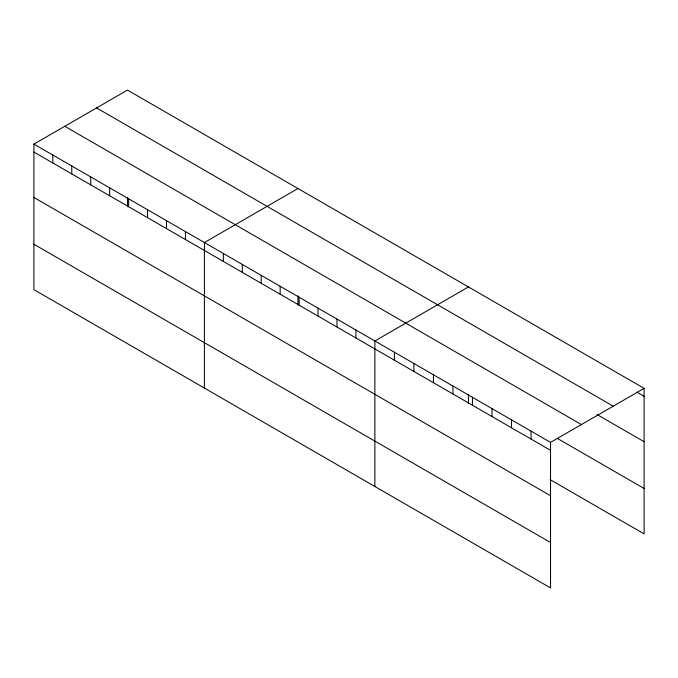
<?xml version="1.0" encoding="UTF-8"?>
<svg xmlns="http://www.w3.org/2000/svg" width="678" height="678" viewBox="0 0 678 678"><rect width="100%" height="100%" fill="white"/><g stroke="black" fill="none" stroke-linecap="round" stroke-linejoin="round"><path stroke-width="1.02" d="M33.9 144.109L550.528 442.378L550.528 587.911L33.9 289.642L33.9 144.109L127.472 90.089L644.1 388.358L644.1 533.891L550.061 479.6M297.956 188.518L204.392 242.538L204.392 388.07M468.447 286.947L374.875 340.966L374.875 486.499M550.528 442.378L644.1 388.358M637.006 392.198L644.1 396.299M96.59 107.912L613.226 406.19M597.081 414.555L644.1 441.7M64.774 126.278L581.41 424.555M557.163 438.293L644.1 488.482M33.9 152.042L550.528 450.319M33.9 197.451L550.528 495.728M33.9 244.233L550.528 542.51M531.018 431.115L531.018 439.047M511.5 419.843L511.5 427.784M491.982 408.58L491.982 416.512M472.464 397.308L472.464 405.249M468.447 394.299L468.447 403.588M452.946 386.045L452.946 393.977M433.428 374.773L433.428 382.714M413.911 363.501L413.911 371.442M394.393 352.238L394.393 360.171M355.933 330.033L355.933 337.966M336.991 319.092L336.991 327.033M318.05 308.159L318.05 316.092M299.108 297.218L299.108 305.159M297.956 295.862L297.956 305.151M280.158 286.286L280.158 294.218M261.216 275.353L261.216 283.285M242.275 264.412L242.275 272.353M223.333 253.479L223.333 261.411M185.441 231.605L185.441 239.537M166.5 220.664L166.5 228.605M147.558 209.731L147.558 217.663M128.617 198.79L128.617 206.731M127.472 197.434L127.472 206.722M109.675 187.857L109.675 195.789M90.733 176.916L90.733 184.857M71.783 165.983L71.783 173.915M52.842 155.042L52.842 162.983"/></g></svg>
